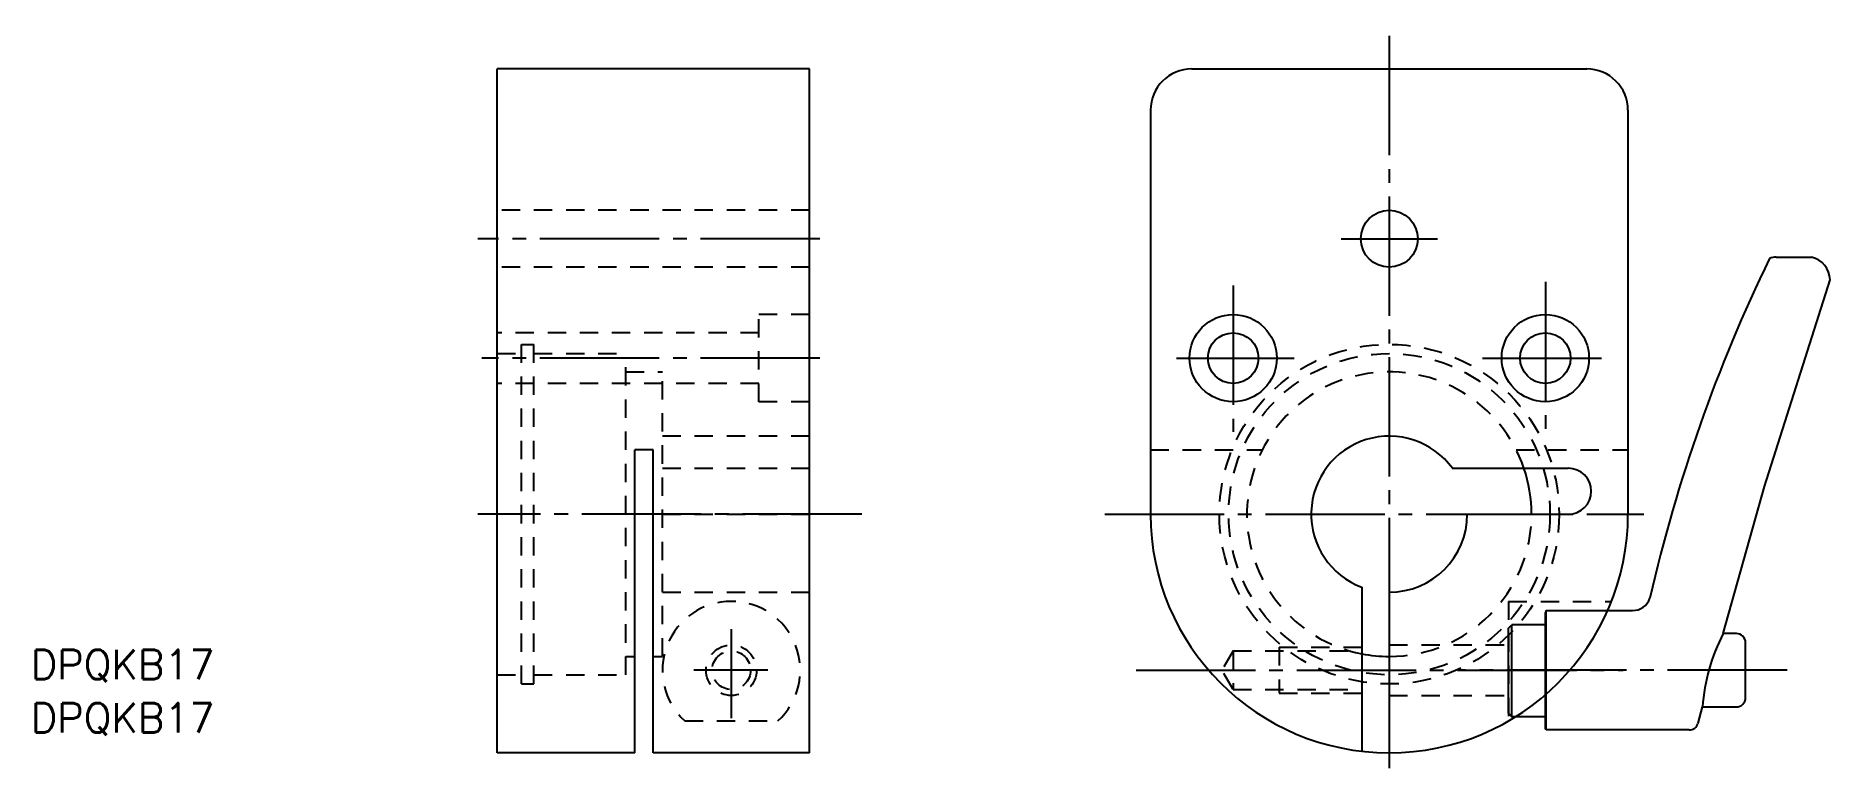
# Model space of a CAD drawing. Extents: x 226 to 421, y 149 to 229.
import ezdxf

# ---------------------------------------------------------------- set-up
doc = ezdxf.new("R2010")
doc.units = 0
doc.linetypes.add('CENTER', pattern=[17.5, 13, -1.5, 1.5, -1.5])
doc.linetypes.add('DASHED', pattern=[3.5, 2, -1.5])
doc.layers.get('0').update_dxf_attribs({"linetype": 'CONTINUOUS'})
doc.layers.add('CENTER', color=1, linetype='CENTER')
doc.styles.get("Standard").update_dxf_attribs({"font": 'txt.shx', "bigfont": '@extfont2.shx'})

# ---------------------------------------------------------------- blocks, each defined once
blk = doc.blocks.new('*U48')
at = {"color": 7, "linetype": 'CONTINUOUS'}
blk.add_text('DPQKB17', height=3.2, dxfattribs=at).set_placement((225.48, 153))
blk = doc.blocks.new('*U49')
at = {"color": 7, "linetype": 'CONTINUOUS'}
blk.add_text('DPQKB17', height=3.2, dxfattribs=at).set_placement((225.48, 158.81))

msp = doc.modelspace()

# ---------------------------------------------------------------- linework, layer by layer
at = {"color": 7, "linetype": 'CONTINUOUS'}
for p, q in [((310.27, 225.28), (276.27, 225.28)), ((276.27, 150.78), (276.27, 225.28)), ((310.27, 150.78), (310.27, 225.28)), ((351.92, 225.28), (394.92, 225.28)), ((347.42, 220.78), (347.42, 176.78)), ((399.42, 220.78), (399.42, 176.78)), ((415.56, 204.78), (419.4, 204.78)), ((414.3, 179.78), (421.43, 202.29)), ((291.27, 150.78), (291.27, 183.78)), ((293.27, 183.78), (291.27, 183.78)), ((293.27, 150.78), (293.27, 183.78)), ((380.29, 181.78), (392.92, 181.78)), ((409.8, 163.78), (414.3, 179.78)), ((381.92, 176.78), (392.92, 176.78)), ((370.42, 168.82), (370.42, 150.95)), ((373.42, 168.28), (373.42, 150.78)), ((390.5, 166.28), (390.42, 166.08)), ((390.5, 166.28), (399.92, 166.28)), ((390.5, 153.28), (390.5, 166.28)), ((386.42, 164.36), (386.78, 164.72)), ((386.42, 155.09), (386.42, 164.36)), ((386.78, 154.72), (386.78, 164.72)), ((390.42, 164.72), (386.78, 164.72)), ((390.42, 164.72), (390.42, 166.08)), ((390.42, 154.72), (390.42, 164.72)), ((411.22, 163.78), (409.8, 163.78)), ((412.22, 156.78), (412.22, 162.78)), ((386.42, 155.09), (386.78, 154.72)), ((390.42, 154.72), (386.78, 154.72)), ((390.42, 153.48), (390.42, 154.72)), ((407.05, 154.01), (407.55, 155.78)), ((407.55, 155.78), (411.22, 155.78)), ((390.5, 153.28), (390.42, 153.48)), ((406.08, 153.28), (390.5, 153.28)), ((291.27, 150.78), (276.27, 150.78)), ((310.27, 150.78), (293.27, 150.78))]:
    msp.add_line(p, q, dxfattribs=at)
at = {"color": 3, "linetype": 'DASHED'}
for p, q in [((310.27, 209.88), (276.27, 209.88)), ((310.27, 203.68), (276.27, 203.68)), ((304.77, 189.03), (304.77, 198.53)), ((310.27, 198.53), (304.77, 198.53)), ((304.77, 196.53), (276.27, 196.53)), ((276.27, 194.28), (278.92, 194.28)), ((278.92, 195.28), (280.27, 195.28)), ((278.92, 158.28), (278.92, 195.28)), ((280.27, 158.28), (280.27, 195.28)), ((280.27, 194.28), (290.27, 194.28)), ((290.27, 159.28), (290.27, 194.28)), ((290.27, 192.28), (294.27, 192.28)), ((294.27, 161.28), (294.27, 192.28)), ((304.77, 191.03), (276.27, 191.03)), ((310.27, 189.03), (304.77, 189.03)), ((310.27, 185.28), (294.27, 185.28)), ((347.42, 183.78), (359.59, 183.78)), ((387.24, 183.78), (399.42, 183.78)), ((294.27, 181.78), (310.27, 181.78)), ((294.27, 176.78), (310.27, 176.78)), ((294.27, 168.28), (310.27, 168.28)), ((386.42, 167.28), (386.42, 154.26)), ((386.42, 167.28), (397.62, 167.28)), ((361.42, 162.28), (370.42, 162.28)), ((361.42, 162.28), (361.42, 157.28)), ((373.42, 162.53), (386.42, 162.53)), ((290.27, 161.28), (291.27, 161.28)), ((293.27, 161.28), (294.27, 161.28)), ((356.42, 161.88), (355.2, 159.78)), ((356.42, 161.88), (370.42, 161.88)), ((356.42, 161.88), (356.42, 157.68)), ((276.27, 159.28), (278.92, 159.28)), ((278.92, 158.28), (280.27, 158.28)), ((280.27, 159.28), (290.27, 159.28)), ((356.42, 157.68), (355.2, 159.78)), ((356.42, 157.68), (370.42, 157.68)), ((361.42, 157.28), (370.42, 157.28)), ((373.42, 157.03), (386.42, 157.03)), ((296.69, 154.26), (306.85, 154.26))]:
    msp.add_line(p, q, dxfattribs=at)
at = {"color": 4, "linetype": 'CENTER'}
msp.add_line((345.84, 159.78), (398.9, 159.78), dxfattribs=at)
at = {"color": 7, "linetype": 'CONTINUOUS'}
for centre, radius in [((373.42, 206.78), 3.1), ((356.42, 193.78), 4.75), ((390.42, 193.78), 4.75), ((356.42, 193.78), 2.75), ((390.42, 193.78), 2.75)]:
    msp.add_circle(centre, radius, dxfattribs=at)
at = {"color": 3, "linetype": 'DASHED'}
for centre, radius in [((373.42, 176.78), 18.5), ((373.42, 176.78), 17.5), ((301.77, 159.78), 2.75), ((301.77, 159.78), 2.1)]:
    msp.add_circle(centre, radius, dxfattribs=at)
at = {"color": 7, "linetype": 'CONTINUOUS'}
for centre, radius, start, end in [((351.92, 220.78), 4.5, 90, 180), ((394.92, 220.78), 4.5, 0, 90), ((568.85, 129.63), 171.3, 154.0292, 167.1877), ((416.36, 198.84), 6, 97.7241, 104.6587), ((418.84, 202.26), 2.58, 0.7205, 77.3683), ((373.42, 176.78), 8.5, 36.0319, 249.3327), ((373.42, 176.78), 15.5, 0, 18.8191), ((392.92, 179.28), 2.5, 0, 90), ((392.92, 179.28), 2.5, 270, 0), ((373.42, 176.78), 26, 180, 270), ((373.42, 176.78), 26, 270, 0), ((373.42, 176.78), 8.5, 270, 0), ((399.92, 168.28), 2, 270, 340.621), ((427.23, 154.55), 19.72, 152.1114, 176.4391), ((411.22, 162.78), 1, 0, 90), ((373.42, 176.78), 15.5, 258.8401, 270), ((411.22, 156.78), 1, 270, 0), ((406.08, 154.28), 1, 270, 344.2753)]:
    msp.add_arc(centre, radius, start, end, dxfattribs=at)
at = {"color": 3, "linetype": 'DASHED'}
for centre, radius, start, end in [((373.42, 176.78), 15.5, 18.8191, 258.8401), ((373.42, 176.78), 15.5, 270, 0), ((301.77, 159.78), 7.5, 312.6459, 227.3541)]:
    msp.add_arc(centre, radius, start, end, dxfattribs=at)
at = {"layer": 'CENTER', "color": 1, "linetype": 'CENTER'}
for p, q in [((373.42, 228.88), (373.42, 149.12)), ((311.42, 206.78), (274.17, 206.78)), ((368.17, 206.78), (378.66, 206.78)), ((356.42, 201.68), (356.42, 185.74)), ((390.42, 202.08), (390.42, 186.04)), ((311.42, 193.78), (274.58, 193.78)), ((350.25, 193.78), (363.07, 193.78)), ((383.56, 193.78), (396.52, 193.78)), ((315.99, 176.78), (274.17, 176.78)), ((342.43, 176.78), (401.13, 176.78)), ((301.77, 154.55), (301.77, 164.25)), ((305.76, 159.78), (297.7, 159.78)), ((345.84, 159.78), (398.9, 159.78)), ((416.74, 159.78), (381.14, 159.78))]:
    msp.add_line(p, q, dxfattribs=at)

# ---------------------------------------------------------------- block references
at = {"color": 7, "linetype": 'CONTINUOUS'}
for name in ['*U49', '*U48']:
    msp.add_blockref(name, (0, 0), dxfattribs=at)

doc.saveas('drawing.dxf')
